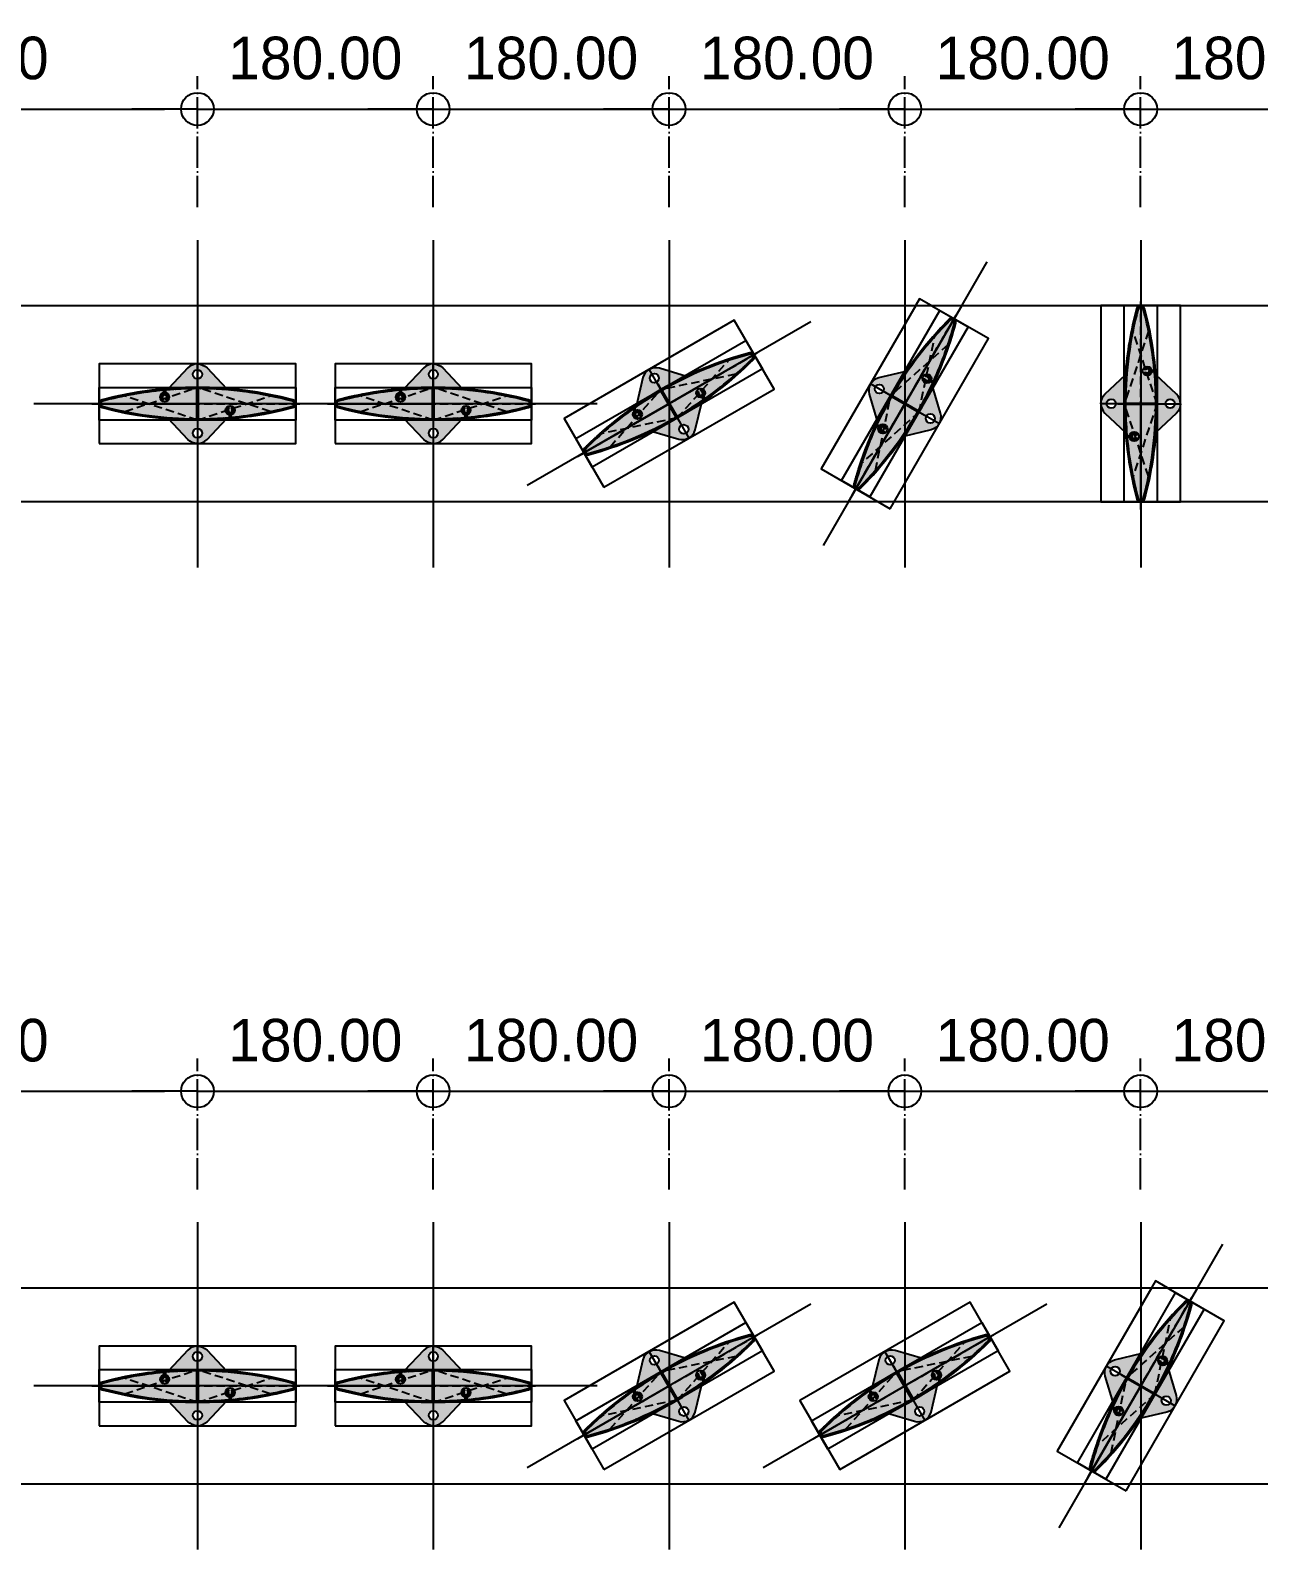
# Model space of a CAD drawing. Header units: millimetres. Extents: x -244126 to 368105, y -173968 to 259060.
# Drawn here: x 60187 to 61125, y 63640 to 64800 of the extents above; entities that cross this region are included whole.
import ezdxf

# ---------------------------------------------------------------- set-up
doc = ezdxf.new("R2010")
doc.units = ezdxf.units.MM
doc.header["$MEASUREMENT"] = 0
for name, pattern in [('ACAD_ISO04W100', [30, 24, -3, 0, -3]), ('CENTER', [2, 1.25, -0.25, 0.25, -0.25]), ('HIDDEN', [9.525, 6.35, -3.175])]:
    doc.linetypes.add(name, pattern=pattern)
for name, color, linetype in [('000 - D I M', 6, 'Continuous'), ('000 - GRID', 8, 'CENTER'), ('000 - H A T C H', 8, 'Continuous'), ('000 - H I D D E N', 7, 'Continuous'), ('000 - SYMBOL CON', 1, 'Continuous'), ('000 - WIPEOUT', 250, 'Continuous'), ('001 - ASCESSORIES', 1, 'Continuous'), ('002 - STRUCTURAL STEEL', 4, 'Continuous'), ('A03_SUN LOUVER', 7, 'Continuous')]:
    doc.layers.add(name, color=color, linetype=linetype)
doc.styles.add('CORDIA', font='cordia.shx')
doc.styles.add('TA', font='Cordia New.ttf', dxfattribs={"height": 4.5})
doc.dimstyles.new('DIM C-C', dxfattribs={"dimtxt": 0.18, "dimasz": 0.1, "dimexe": 0.1, "dimexo": 0.1, "dimgap": 0.09, "dimtad": 1, "dimtoh": 1, "dimzin": 0, "dimdsep": 46, "dimtxsty": 'CORDIA', "dimblk": 'ORIGIN', "dimcen": 0.1, "dimdle": 0.1, "dimclrd": 40, "dimclre": 140, "dimclrt": 3, "dimadec": 0, "dimazin": 0, "dimtfac": 1, "dimtix": 1, "dimtmove": 2, "dimatfit": 3, "dimfxl": 1, "dimtolj": 1, "dimtzin": 0, "dimarcsym": 0})

# ---------------------------------------------------------------- blocks, each defined once
blk = doc.blocks.new('*U903')
at = {"color": 0}
blk.add_wipeout([(-75, 3420), (75, 3420), (75, 0), (-75, 0)], dxfattribs=at).dxf.layer = '000 - WIPEOUT'
at = {"layer": '002 - STRUCTURAL STEEL', "color": 0, "linetype": 'ByBlock'}
blk.add_lwpolyline([(-75, 3420), (75, 3420), (75, 0), (-75, 0)], close=True, dxfattribs=at)
blk = doc.blocks.new('*U906')
at = {"color": 0}
blk.add_wipeout([(-75, 4320), (75, 4320), (75, 0), (-75, 0)], dxfattribs=at).dxf.layer = '000 - WIPEOUT'
at = {"layer": '002 - STRUCTURAL STEEL', "color": 0, "linetype": 'ByBlock'}
blk.add_lwpolyline([(-75, 4320), (75, 4320), (75, 0), (-75, 0)], close=True, dxfattribs=at)
blk = doc.blocks.new('000 - ASSCESSORIES_FAMELINE_AL.END_CAP_FOR_AF_150_TOP_VIEW')
at = {"layer": '000 - H A T C H'}
h = blk.add_hatch(dxfattribs=at)
h.set_pattern_fill('DOTS', color=8, scale=20)
h.set_pattern_definition([(0, (-55991.9054, -45153.6776), (0.625, 1.25), [0, -1.25])])
h.paths.add_polyline_path([(-22.1, 11.6, 0.045886), (-72.8, 2.9, 0.339294), (-75, 0), (0, 0), (0, 19, -0.414214), (-3.5, 22.5, -0.414214), (0, 26), (0, 30.4, 0.18442), (-7.3, 27.3)])
h.paths.add_polyline_path([(-21.5, 5, -1), (-28.5, 5, -1)], flags=16)
h.paths.add_polyline_path([(75, 0, 0.339294), (72.8, 2.9, 0.045886), (22.1, 11.6), (7.3, 27.3, 0.18442), (0, 30.4), (0, 26, -0.414214), (3.5, 22.5, -0.414214), (0, 19), (0, 0)])
h.paths.add_polyline_path([(-7.3, -27.3, 0.18442), (0, -30.4), (0, -26, -0.414214), (-3.5, -22.5, -0.414214), (0, -19), (0, 0), (-75, 0, 0.339294), (-72.8, -2.9, 0.045886), (-22.1, -11.6)])
h.paths.add_polyline_path([(0, -19, -0.414214), (3.5, -22.5, -0.414214), (0, -26), (0, -30.4, 0.18442), (7.3, -27.3), (22.1, -11.6, 0.045886), (72.8, -2.9, 0.339294), (75, 0), (0, 0)])
h.paths.add_polyline_path([(21.5, -5, -1), (28.5, -5, -1)], flags=16)
at = {"color": 250}
blk.add_lwpolyline([(-75, -30.4), (75, -30.4), (75, 30.4), (-75, 30.4)], close=True, dxfattribs=at)
at = {"layer": '000 - SYMBOL CON', "color": 250}
for p, q in [((0, 0), (0, 30.4)), ((0, 0), (0, 30.4)), ((-75, 0), (0, 0)), ((-75, 0), (0, 0)), ((75, 0), (0, 0)), ((0, 0), (0, -30.4)), ((75, 0), (0, 0)), ((0, 0), (0, -30.4))]:
    blk.add_line(p, q, dxfattribs=at)
at = {"layer": '001 - ASCESSORIES', "color": 0}
for points in [[(0, 30.4, 0.18442), (-7.3, 27.3), (-22.1, 11.6, 0.045886), (-72.8, 2.9, 0.339294), (-75, 0)], [(0, 30.4, -0.18442), (7.3, 27.3), (22.1, 11.6, -0.045886), (72.8, 2.9, -0.339294), (75, 0)], [(0, -30.4, -0.18442), (-7.3, -27.3), (-22.1, -11.6, -0.045886), (-72.8, -2.9, -0.339294), (-75, 0)], [(0, -30.4, 0.18442), (7.3, -27.3), (22.1, -11.6, 0.045886), (72.8, -2.9, 0.339294), (75, 0)]]:
    blk.add_lwpolyline(points, format="xyb", dxfattribs=at)
for centre in [(0, 22.5), (-25, 5), (25, -5), (0, -22.5)]:
    blk.add_circle(centre, 3.5, dxfattribs=at)
blk = doc.blocks.new('000 - FAMELINE_AL.SUN_LV_AF_150_CUT_VIEW')
at = {"layer": '000 - H A T C H'}
h = blk.add_hatch(dxfattribs=at)
h.set_pattern_fill('ANSI32', color=256, scale=0.1)
h.set_pattern_definition([(45, (-10310.8226, 5765.5874), (-0.67351921, 0.67351921), []), (45, (-10310.3736, 5765.5874), (-0.67351921, 0.67351921), [])])
edge = h.paths.add_edge_path(flags=16)
edge.add_arc((-0.8, -11.2), 0.3, 269.8359, 360)
edge.add_line((-0.5, -11.2), (-0.5, 11.2))
edge.add_arc((-0.8, 11.2), 0.3, 0, 90.1641)
edge.add_arc((0, -268.1), 279.6, 90.1641, 94.9125)
edge.add_arc((-23.9, 10), 0.5, 94.9125, 180)
edge.add_line((-24.4, 10), (-24.4, 8.2))
edge.add_arc((-23.9, 8.2), 0.5, 180, 250.8308)
edge.add_arc((-25, 5), 2.85, -44.534, 70.8308, ccw=False)
edge.add_arc((-23.4, 3.4), 0.6, 135.466, 315.466, ccw=False)
edge.add_arc((-25, 5), 1.65, 315.466, 584.534)
edge.add_arc((-26.6, 3.4), 0.6, -135.466, 44.534, ccw=False)
edge.add_arc((-25, 5), 2.85, 109.1692, 224.534, ccw=False)
edge.add_arc((-26.1, 8.2), 0.5, 289.1692, 360)
edge.add_line((-25.6, 8.2), (-25.6, 9.8))
edge.add_arc((-26.1, 9.8), 0.5, 0, 95.366)
edge.add_arc((0, -268.1), 279.6, 95.366, 105.0329)
edge.add_arc((-72, 0), 2, 105.0329, 254.9671)
edge.add_arc((0, 268.1), 279.6, 254.9671, 269.8359)
edge = h.paths.add_edge_path(flags=16)
edge.add_arc((23.9, -8.2), 0.5, 0, 70.8308)
edge.add_arc((25, -5), 2.85, 135.466, 250.8308, ccw=False)
edge.add_arc((23.4, -3.4), 0.6, -44.534, 135.466, ccw=False)
edge.add_arc((25, -5), 1.65, 135.466, 404.534)
edge.add_arc((26.6, -3.4), 0.6, 44.534, 224.534, ccw=False)
edge.add_arc((25, -5), 2.85, -70.8308, 44.534, ccw=False)
edge.add_arc((26.1, -8.2), 0.5, 109.1692, 180)
edge.add_line((25.6, -8.2), (25.6, -9.8))
edge.add_arc((26.1, -9.8), 0.5, 180, 275.366)
edge.add_arc((0, 268.1), 279.6, 275.366, 285.0329)
edge.add_arc((72, 0), 2, 285.0329, 434.9671)
edge.add_arc((0, -268.1), 279.6, 74.9671, 89.8359)
edge.add_arc((0.8, 11.2), 0.3, 89.8359, 180)
edge.add_line((0.5, 11.2), (0.5, -11.2))
edge.add_arc((0.8, -11.2), 0.3, 180, 270.1641)
edge.add_arc((0, 268.1), 279.6, 270.1641, 274.9125)
edge.add_arc((23.9, -10), 0.5, 274.9125, 360)
edge.add_line((24.4, -10), (24.4, -8.2))
edge = h.paths.add_edge_path()
edge.add_arc((72, 0), 3, 285.0329, 434.9671)
edge.add_arc((0, -268.1), 280.6, 74.9671, 105.0329)
edge.add_arc((-72, 0), 3, 105.0329, 254.9671)
edge.add_arc((0, 268.1), 280.6, 254.9671, 285.0329)
edge = h.paths.add_edge_path(flags=16)
edge.add_line((-0.5, 0), (0.5, 0))
h = blk.add_hatch(color=250, dxfattribs=at)
h.dxf.hatch_style = 1
edge = h.paths.add_edge_path()
edge.add_arc((72, 0), 3, 285.0329, 434.9671)
edge.add_arc((0, -268.1), 280.6, 74.9671, 105.0329)
edge.add_arc((-72, 0), 3, 105.0329, 254.9671)
edge.add_arc((0, 268.1), 280.6, 254.9671, 285.0329)
at = {"layer": '000 - H I D D E N', "color": 8, "linetype": 'HIDDEN'}
for p, q in [((-55.4, -6), (0, 12.5)), ((55.4, -6), (0, 12.5)), ((0, -12.5), (-55.6, 5.9)), ((0, -12.5), (55.6, 5.9))]:
    blk.add_line(p, q, dxfattribs=at)
at = {"layer": '000 - H I D D E N', "color": 250, "linetype": 'HIDDEN'}
for p, q in [((0, 17.4), (0, -17.4)), ((-80.7, 0), (80.7, 0))]:
    blk.add_line(p, q, dxfattribs=at)
at = {"layer": 'A03_SUN LOUVER', "color": 0}
blk.add_line((-0.5, 0), (0.5, 0), dxfattribs=at)
for points in [[(72.8, -2.9, 0.766871), (72.8, 2.9, 0.131944), (-72.8, 2.9, 0.766871), (-72.8, -2.9, 0.131944)], [(-0.8, -11.5, 0.415053), (-0.5, -11.2), (-0.5, 11.2, 0.415053), (-0.8, 11.5, 0.020722), (-23.9, 10.5, 0.389318), (-24.4, 10), (-24.4, 8.2, 0.319289), (-24.1, 7.7, -0.550692), (-23, 3, -1), (-23.8, 3.8, 2.386714), (-26.2, 3.8, -1), (-27, 3, -0.550692), (-25.9, 7.7, 0.319289), (-25.6, 8.2), (-25.6, 9.8, 0.441918), (-26.1, 10.3, 0.042205), (-72.5, 1.9, 0.766871), (-72.5, -1.9, 0.064968)], [(24.4, -8.2, 0.319289), (24.1, -7.7, -0.550692), (23, -3, -1), (23.8, -3.8, 2.386714), (26.2, -3.8, -1), (27, -3, -0.550692), (25.9, -7.7, 0.319289), (25.6, -8.2), (25.6, -9.8, 0.441918), (26.1, -10.3, 0.042205), (72.5, -1.9, 0.766871), (72.5, 1.9, 0.064968), (0.8, 11.5, 0.415053), (0.5, 11.2), (0.5, -11.2, 0.415053), (0.8, -11.5, 0.020722), (23.9, -10.5, 0.389318), (24.4, -10)]]:
    blk.add_lwpolyline(points, format="xyb", close=True, dxfattribs=at)
at = {"layer": 'Defpoints', "color": 250}
blk.add_lwpolyline([(75, -12.5), (-75, -12.5), (-75, 12.5), (75, 12.5)], close=True, dxfattribs=at)
blk = doc.blocks.new('*U894')
at = {"color": 3}
blk.add_point((0, -150), dxfattribs=at)
at = {"layer": '000 - GRID', "color": 0, "linetype": 'ByBlock'}
blk.add_line((0, 50), (0, -200), dxfattribs=at)
at = {"layer": '000 - GRID', "color": 0}
blk.add_point((0, 0), dxfattribs=at)
at = {"style": 'TA', "flags": 1}
blk.add_attdef('LOCATION', (6, 6), '', height=4.5, dxfattribs=at)
blk = doc.blocks.new('*U1624')
at = {"layer": '000 - GRID', "linetype": 'ByBlock', "rotation": 270}
blk.add_blockref('*U894', (75, 0), dxfattribs=at)
at = {"layer": '001 - ASCESSORIES', "color": 1}
blk.add_blockref('000 - ASSCESSORIES_FAMELINE_AL.END_CAP_FOR_AF_150_TOP_VIEW', (0, 0), dxfattribs=at)
at = {"layer": 'A03_SUN LOUVER', "color": 0}
blk.add_blockref('000 - FAMELINE_AL.SUN_LV_AF_150_CUT_VIEW', (0, 0), dxfattribs=at)
blk = doc.blocks.new('_Origin')
at = {"color": 0, "linetype": 'ByBlock', "lineweight": -2}
blk.add_line((0, 0), (-1, 0), dxfattribs=at)
blk.add_circle((0, 0), 0.5, dxfattribs=at)
blk = doc.blocks.new('*D2080')
at = {"layer": '000 - D I M', "color": 140, "linetype": 'ACAD_ISO04W100', "lineweight": -2, "transparency": 16777216}
for p, q in [((59954.6, 64665.4), (59954.6, 64765.4)), ((60314.6, 64665.4), (60314.6, 64765.4))]:
    blk.add_line(p, q, dxfattribs=at)
at = {"layer": '000 - D I M', "color": 40, "lineweight": -2, "transparency": 16777216}
blk.add_line((59979.6, 64740.4), (60289.6, 64740.4), dxfattribs=at)
at = {"layer": 'Defpoints', "color": 0, "transparency": 16777216}
for p in [(60314.6, 64740.4), (59954.6, 64640.4), (60314.6, 64640.4)]:
    blk.add_point(p, dxfattribs=at)
at = {"layer": '000 - D I M', "color": 40, "lineweight": -2, "transparency": 16777216, "xscale": 25, "yscale": 25, "zscale": 25, "rotation": 180}
blk.add_blockref('_Origin', (59954.6, 64740.4), dxfattribs=at)
at = {"layer": '000 - D I M', "color": 40, "lineweight": -2, "transparency": 16777216, "xscale": 25, "yscale": 25, "zscale": 25}
blk.add_blockref('_Origin', (60314.6, 64740.4), dxfattribs=at)
at = {"layer": '000 - D I M', "color": 3, "transparency": 16777216, "insert": (60134.6, 64779.2), "char_height": 32.5, "attachment_point": 5, "style": 'CORDIA'}
blk.add_mtext('\\A1;360.00', dxfattribs=at)
blk = doc.blocks.new('*D2081')
at = {"layer": '000 - D I M', "color": 140, "linetype": 'ACAD_ISO04W100', "lineweight": -2, "transparency": 16777216}
for p, q in [((60314.6, 64665.4), (60314.6, 64765.4)), ((60494.6, 64665.4), (60494.6, 64765.4))]:
    blk.add_line(p, q, dxfattribs=at)
at = {"layer": '000 - D I M', "color": 40, "lineweight": -2, "transparency": 16777216}
for p, q in [((60289.6, 64740.4), (60264.6, 64740.4)), ((60314.6, 64740.4), (60494.6, 64740.4)), ((60519.6, 64740.4), (60544.6, 64740.4))]:
    blk.add_line(p, q, dxfattribs=at)
at = {"layer": 'Defpoints', "color": 0, "transparency": 16777216}
for p in [(60494.6, 64740.4), (60314.6, 64640.4), (60494.6, 64640.4)]:
    blk.add_point(p, dxfattribs=at)
at = {"layer": '000 - D I M', "color": 40, "lineweight": -2, "transparency": 16777216, "xscale": 25, "yscale": 25, "zscale": 25}
blk.add_blockref('_Origin', (60314.6, 64740.4), dxfattribs=at)
at = {"layer": '000 - D I M', "color": 40, "lineweight": -2, "transparency": 16777216, "xscale": 25, "yscale": 25, "zscale": 25, "rotation": 180}
blk.add_blockref('_Origin', (60494.6, 64740.4), dxfattribs=at)
at = {"layer": '000 - D I M', "color": 3, "transparency": 16777216, "insert": (60404.6, 64779.2), "char_height": 32.5, "attachment_point": 5, "style": 'CORDIA'}
blk.add_mtext('\\A1;180.00', dxfattribs=at)
blk = doc.blocks.new('*D2082')
at = {"layer": '000 - D I M', "color": 140, "linetype": 'ACAD_ISO04W100', "lineweight": -2, "transparency": 16777216}
for p, q in [((60494.6, 64665.4), (60494.6, 64765.4)), ((60674.6, 64665.4), (60674.6, 64765.4))]:
    blk.add_line(p, q, dxfattribs=at)
at = {"layer": '000 - D I M', "color": 40, "lineweight": -2, "transparency": 16777216}
for p, q in [((60469.6, 64740.4), (60444.6, 64740.4)), ((60494.6, 64740.4), (60674.6, 64740.4)), ((60699.6, 64740.4), (60724.6, 64740.4))]:
    blk.add_line(p, q, dxfattribs=at)
at = {"layer": 'Defpoints', "color": 0, "transparency": 16777216}
for p in [(60674.6, 64740.4), (60494.6, 64640.4), (60674.6, 64640.4)]:
    blk.add_point(p, dxfattribs=at)
at = {"layer": '000 - D I M', "color": 40, "lineweight": -2, "transparency": 16777216, "xscale": 25, "yscale": 25, "zscale": 25}
blk.add_blockref('_Origin', (60494.6, 64740.4), dxfattribs=at)
at = {"layer": '000 - D I M', "color": 40, "lineweight": -2, "transparency": 16777216, "xscale": 25, "yscale": 25, "zscale": 25, "rotation": 180}
blk.add_blockref('_Origin', (60674.6, 64740.4), dxfattribs=at)
at = {"layer": '000 - D I M', "color": 3, "transparency": 16777216, "insert": (60584.6, 64779.2), "char_height": 32.5, "attachment_point": 5, "style": 'CORDIA'}
blk.add_mtext('\\A1;180.00', dxfattribs=at)
blk = doc.blocks.new('*D2083')
at = {"layer": '000 - D I M', "color": 140, "linetype": 'ACAD_ISO04W100', "lineweight": -2, "transparency": 16777216}
for p, q in [((60674.6, 64665.4), (60674.6, 64765.4)), ((60854.6, 64665.4), (60854.6, 64765.4))]:
    blk.add_line(p, q, dxfattribs=at)
at = {"layer": '000 - D I M', "color": 40, "lineweight": -2, "transparency": 16777216}
for p, q in [((60649.6, 64740.4), (60624.6, 64740.4)), ((60674.6, 64740.4), (60854.6, 64740.4)), ((60879.6, 64740.4), (60904.6, 64740.4))]:
    blk.add_line(p, q, dxfattribs=at)
at = {"layer": 'Defpoints', "color": 0, "transparency": 16777216}
for p in [(60854.6, 64740.4), (60674.6, 64640.4), (60854.6, 64640.4)]:
    blk.add_point(p, dxfattribs=at)
at = {"layer": '000 - D I M', "color": 40, "lineweight": -2, "transparency": 16777216, "xscale": 25, "yscale": 25, "zscale": 25}
blk.add_blockref('_Origin', (60674.6, 64740.4), dxfattribs=at)
at = {"layer": '000 - D I M', "color": 40, "lineweight": -2, "transparency": 16777216, "xscale": 25, "yscale": 25, "zscale": 25, "rotation": 180}
blk.add_blockref('_Origin', (60854.6, 64740.4), dxfattribs=at)
at = {"layer": '000 - D I M', "color": 3, "transparency": 16777216, "insert": (60764.6, 64779.2), "char_height": 32.5, "attachment_point": 5, "style": 'CORDIA'}
blk.add_mtext('\\A1;180.00', dxfattribs=at)
blk = doc.blocks.new('*D2084')
at = {"layer": '000 - D I M', "color": 140, "linetype": 'ACAD_ISO04W100', "lineweight": -2, "transparency": 16777216}
for p, q in [((60854.6, 64665.4), (60854.6, 64765.4)), ((61034.6, 64665.4), (61034.6, 64765.4))]:
    blk.add_line(p, q, dxfattribs=at)
at = {"layer": '000 - D I M', "color": 40, "lineweight": -2, "transparency": 16777216}
for p, q in [((60829.6, 64740.4), (60804.6, 64740.4)), ((60854.6, 64740.4), (61034.6, 64740.4)), ((61059.6, 64740.4), (61084.6, 64740.4))]:
    blk.add_line(p, q, dxfattribs=at)
at = {"layer": 'Defpoints', "color": 0, "transparency": 16777216}
for p in [(61034.6, 64740.4), (60854.6, 64640.4), (61034.6, 64640.4)]:
    blk.add_point(p, dxfattribs=at)
at = {"layer": '000 - D I M', "color": 40, "lineweight": -2, "transparency": 16777216, "xscale": 25, "yscale": 25, "zscale": 25}
blk.add_blockref('_Origin', (60854.6, 64740.4), dxfattribs=at)
at = {"layer": '000 - D I M', "color": 40, "lineweight": -2, "transparency": 16777216, "xscale": 25, "yscale": 25, "zscale": 25, "rotation": 180}
blk.add_blockref('_Origin', (61034.6, 64740.4), dxfattribs=at)
at = {"layer": '000 - D I M', "color": 3, "transparency": 16777216, "insert": (60944.6, 64779.2), "char_height": 32.5, "attachment_point": 5, "style": 'CORDIA'}
blk.add_mtext('\\A1;180.00', dxfattribs=at)
blk = doc.blocks.new('*D2101')
at = {"layer": '000 - D I M', "color": 140, "linetype": 'ACAD_ISO04W100', "lineweight": -2, "transparency": 16777216}
for p, q in [((61034.6, 64665.4), (61034.6, 64765.4)), ((61214.6, 64665.4), (61214.6, 64765.4))]:
    blk.add_line(p, q, dxfattribs=at)
at = {"layer": '000 - D I M', "color": 40, "lineweight": -2, "transparency": 16777216}
for p, q in [((61009.6, 64740.4), (60984.6, 64740.4)), ((61034.6, 64740.4), (61214.6, 64740.4)), ((61239.6, 64740.4), (61264.6, 64740.4))]:
    blk.add_line(p, q, dxfattribs=at)
at = {"layer": 'Defpoints', "color": 0, "transparency": 16777216}
for p in [(61214.6, 64740.4), (61034.6, 64640.4), (61214.6, 64640.4)]:
    blk.add_point(p, dxfattribs=at)
at = {"layer": '000 - D I M', "color": 40, "lineweight": -2, "transparency": 16777216, "xscale": 25, "yscale": 25, "zscale": 25}
blk.add_blockref('_Origin', (61034.6, 64740.4), dxfattribs=at)
at = {"layer": '000 - D I M', "color": 40, "lineweight": -2, "transparency": 16777216, "xscale": 25, "yscale": 25, "zscale": 25, "rotation": 180}
blk.add_blockref('_Origin', (61214.6, 64740.4), dxfattribs=at)
at = {"layer": '000 - D I M', "color": 3, "transparency": 16777216, "insert": (61124.6, 64779.2), "char_height": 32.5, "attachment_point": 5, "style": 'CORDIA'}
blk.add_mtext('\\A1;180.00', dxfattribs=at)
blk = doc.blocks.new('*D2090')
at = {"layer": '000 - D I M', "color": 140, "linetype": 'ACAD_ISO04W100', "lineweight": -2, "transparency": 16777216}
for p, q in [((59954.6, 63915.4), (59954.6, 64015.4)), ((60314.6, 63915.4), (60314.6, 64015.4))]:
    blk.add_line(p, q, dxfattribs=at)
at = {"layer": '000 - D I M', "color": 40, "lineweight": -2, "transparency": 16777216}
blk.add_line((59979.6, 63990.4), (60289.6, 63990.4), dxfattribs=at)
at = {"layer": 'Defpoints', "color": 0, "transparency": 16777216}
for p in [(60314.6, 63990.4), (59954.6, 63890.4), (60314.6, 63890.4)]:
    blk.add_point(p, dxfattribs=at)
at = {"layer": '000 - D I M', "color": 40, "lineweight": -2, "transparency": 16777216, "xscale": 25, "yscale": 25, "zscale": 25, "rotation": 180}
blk.add_blockref('_Origin', (59954.6, 63990.4), dxfattribs=at)
at = {"layer": '000 - D I M', "color": 40, "lineweight": -2, "transparency": 16777216, "xscale": 25, "yscale": 25, "zscale": 25}
blk.add_blockref('_Origin', (60314.6, 63990.4), dxfattribs=at)
at = {"layer": '000 - D I M', "color": 3, "transparency": 16777216, "insert": (60134.6, 64029.2), "char_height": 32.5, "attachment_point": 5, "style": 'CORDIA'}
blk.add_mtext('\\A1;360.00', dxfattribs=at)
blk = doc.blocks.new('*D2091')
at = {"layer": '000 - D I M', "color": 140, "linetype": 'ACAD_ISO04W100', "lineweight": -2, "transparency": 16777216}
for p, q in [((60314.6, 63915.4), (60314.6, 64015.4)), ((60494.6, 63915.4), (60494.6, 64015.4))]:
    blk.add_line(p, q, dxfattribs=at)
at = {"layer": '000 - D I M', "color": 40, "lineweight": -2, "transparency": 16777216}
for p, q in [((60289.6, 63990.4), (60264.6, 63990.4)), ((60314.6, 63990.4), (60494.6, 63990.4)), ((60519.6, 63990.4), (60544.6, 63990.4))]:
    blk.add_line(p, q, dxfattribs=at)
at = {"layer": 'Defpoints', "color": 0, "transparency": 16777216}
for p in [(60494.6, 63990.4), (60314.6, 63890.4), (60494.6, 63890.4)]:
    blk.add_point(p, dxfattribs=at)
at = {"layer": '000 - D I M', "color": 40, "lineweight": -2, "transparency": 16777216, "xscale": 25, "yscale": 25, "zscale": 25}
blk.add_blockref('_Origin', (60314.6, 63990.4), dxfattribs=at)
at = {"layer": '000 - D I M', "color": 40, "lineweight": -2, "transparency": 16777216, "xscale": 25, "yscale": 25, "zscale": 25, "rotation": 180}
blk.add_blockref('_Origin', (60494.6, 63990.4), dxfattribs=at)
at = {"layer": '000 - D I M', "color": 3, "transparency": 16777216, "insert": (60404.6, 64029.2), "char_height": 32.5, "attachment_point": 5, "style": 'CORDIA'}
blk.add_mtext('\\A1;180.00', dxfattribs=at)
blk = doc.blocks.new('*D2092')
at = {"layer": '000 - D I M', "color": 140, "linetype": 'ACAD_ISO04W100', "lineweight": -2, "transparency": 16777216}
for p, q in [((60494.6, 63915.4), (60494.6, 64015.4)), ((60674.6, 63915.4), (60674.6, 64015.4))]:
    blk.add_line(p, q, dxfattribs=at)
at = {"layer": '000 - D I M', "color": 40, "lineweight": -2, "transparency": 16777216}
for p, q in [((60469.6, 63990.4), (60444.6, 63990.4)), ((60494.6, 63990.4), (60674.6, 63990.4)), ((60699.6, 63990.4), (60724.6, 63990.4))]:
    blk.add_line(p, q, dxfattribs=at)
at = {"layer": 'Defpoints', "color": 0, "transparency": 16777216}
for p in [(60674.6, 63990.4), (60494.6, 63890.4), (60674.6, 63890.4)]:
    blk.add_point(p, dxfattribs=at)
at = {"layer": '000 - D I M', "color": 40, "lineweight": -2, "transparency": 16777216, "xscale": 25, "yscale": 25, "zscale": 25}
blk.add_blockref('_Origin', (60494.6, 63990.4), dxfattribs=at)
at = {"layer": '000 - D I M', "color": 40, "lineweight": -2, "transparency": 16777216, "xscale": 25, "yscale": 25, "zscale": 25, "rotation": 180}
blk.add_blockref('_Origin', (60674.6, 63990.4), dxfattribs=at)
at = {"layer": '000 - D I M', "color": 3, "transparency": 16777216, "insert": (60584.6, 64029.2), "char_height": 32.5, "attachment_point": 5, "style": 'CORDIA'}
blk.add_mtext('\\A1;180.00', dxfattribs=at)
blk = doc.blocks.new('*D2093')
at = {"layer": '000 - D I M', "color": 140, "linetype": 'ACAD_ISO04W100', "lineweight": -2, "transparency": 16777216}
for p, q in [((60674.6, 63915.4), (60674.6, 64015.4)), ((60854.6, 63915.4), (60854.6, 64015.4))]:
    blk.add_line(p, q, dxfattribs=at)
at = {"layer": '000 - D I M', "color": 40, "lineweight": -2, "transparency": 16777216}
for p, q in [((60649.6, 63990.4), (60624.6, 63990.4)), ((60674.6, 63990.4), (60854.6, 63990.4)), ((60879.6, 63990.4), (60904.6, 63990.4))]:
    blk.add_line(p, q, dxfattribs=at)
at = {"layer": 'Defpoints', "color": 0, "transparency": 16777216}
for p in [(60854.6, 63990.4), (60674.6, 63890.4), (60854.6, 63890.4)]:
    blk.add_point(p, dxfattribs=at)
at = {"layer": '000 - D I M', "color": 40, "lineweight": -2, "transparency": 16777216, "xscale": 25, "yscale": 25, "zscale": 25}
blk.add_blockref('_Origin', (60674.6, 63990.4), dxfattribs=at)
at = {"layer": '000 - D I M', "color": 40, "lineweight": -2, "transparency": 16777216, "xscale": 25, "yscale": 25, "zscale": 25, "rotation": 180}
blk.add_blockref('_Origin', (60854.6, 63990.4), dxfattribs=at)
at = {"layer": '000 - D I M', "color": 3, "transparency": 16777216, "insert": (60764.6, 64029.2), "char_height": 32.5, "attachment_point": 5, "style": 'CORDIA'}
blk.add_mtext('\\A1;180.00', dxfattribs=at)
blk = doc.blocks.new('*D2094')
at = {"layer": '000 - D I M', "color": 140, "linetype": 'ACAD_ISO04W100', "lineweight": -2, "transparency": 16777216}
for p, q in [((60854.6, 63915.4), (60854.6, 64015.4)), ((61034.6, 63915.4), (61034.6, 64015.4))]:
    blk.add_line(p, q, dxfattribs=at)
at = {"layer": '000 - D I M', "color": 40, "lineweight": -2, "transparency": 16777216}
for p, q in [((60829.6, 63990.4), (60804.6, 63990.4)), ((60854.6, 63990.4), (61034.6, 63990.4)), ((61059.6, 63990.4), (61084.6, 63990.4))]:
    blk.add_line(p, q, dxfattribs=at)
at = {"layer": 'Defpoints', "color": 0, "transparency": 16777216}
for p in [(61034.6, 63990.4), (60854.6, 63890.4), (61034.6, 63890.4)]:
    blk.add_point(p, dxfattribs=at)
at = {"layer": '000 - D I M', "color": 40, "lineweight": -2, "transparency": 16777216, "xscale": 25, "yscale": 25, "zscale": 25}
blk.add_blockref('_Origin', (60854.6, 63990.4), dxfattribs=at)
at = {"layer": '000 - D I M', "color": 40, "lineweight": -2, "transparency": 16777216, "xscale": 25, "yscale": 25, "zscale": 25, "rotation": 180}
blk.add_blockref('_Origin', (61034.6, 63990.4), dxfattribs=at)
at = {"layer": '000 - D I M', "color": 3, "transparency": 16777216, "insert": (60944.6, 64029.2), "char_height": 32.5, "attachment_point": 5, "style": 'CORDIA'}
blk.add_mtext('\\A1;180.00', dxfattribs=at)
blk = doc.blocks.new('*D2095')
at = {"layer": '000 - D I M', "color": 140, "linetype": 'ACAD_ISO04W100', "lineweight": -2, "transparency": 16777216}
for p, q in [((61034.6, 63915.4), (61034.6, 64015.4)), ((61214.6, 63915.4), (61214.6, 64015.4))]:
    blk.add_line(p, q, dxfattribs=at)
at = {"layer": '000 - D I M', "color": 40, "lineweight": -2, "transparency": 16777216}
for p, q in [((61009.6, 63990.4), (60984.6, 63990.4)), ((61034.6, 63990.4), (61214.6, 63990.4)), ((61239.6, 63990.4), (61264.6, 63990.4))]:
    blk.add_line(p, q, dxfattribs=at)
at = {"layer": 'Defpoints', "color": 0, "transparency": 16777216}
for p in [(61214.6, 63990.4), (61034.6, 63890.4), (61214.6, 63890.4)]:
    blk.add_point(p, dxfattribs=at)
at = {"layer": '000 - D I M', "color": 40, "lineweight": -2, "transparency": 16777216, "xscale": 25, "yscale": 25, "zscale": 25}
blk.add_blockref('_Origin', (61034.6, 63990.4), dxfattribs=at)
at = {"layer": '000 - D I M', "color": 40, "lineweight": -2, "transparency": 16777216, "xscale": 25, "yscale": 25, "zscale": 25, "rotation": 180}
blk.add_blockref('_Origin', (61214.6, 63990.4), dxfattribs=at)
at = {"layer": '000 - D I M', "color": 3, "transparency": 16777216, "insert": (61124.6, 64029.2), "char_height": 32.5, "attachment_point": 5, "style": 'CORDIA'}
blk.add_mtext('\\A1;180.00', dxfattribs=at)

msp = doc.modelspace()

# ---------------------------------------------------------------- block references
at = {"color": 3, "rotation": 270}
for name, p in [('*U903', (59414.63716, 64515.40292)), ('*U906', (59414.63716, 63765.40292))]:
    msp.add_blockref(name, p, dxfattribs=at)

# ---------------------------------------------------------------- dimensions: what is measured, and where the dimension line sits
at = {"layer": '000 - D I M', "color": 3}
for base, p1, p2, picture, middle in [((60314.63716, 64740.40292), (59954.63716, 64640.40292), (60314.63716, 64640.40292), '*D2080', (60134.63716, 64779.15292)), ((60494.63716, 64740.40292), (60314.63716, 64640.40292), (60494.63716, 64640.40292), '*D2081', (60404.63716, 64779.15292)), ((60674.63716, 64740.40292), (60494.63716, 64640.40292), (60674.63716, 64640.40292), '*D2082', (60584.63716, 64779.15292)), ((60854.63716, 64740.40292), (60674.63716, 64640.40292), (60854.63716, 64640.40292), '*D2083', (60764.63716, 64779.15292)), ((61034.63716, 64740.40292), (60854.63716, 64640.40292), (61034.63716, 64640.40292), '*D2084', (60944.63716, 64779.15292)), ((61214.63716, 64740.40292), (61034.63716, 64640.40292), (61214.63716, 64640.40292), '*D2101', (61124.63716, 64779.15292)), ((60314.63716, 63990.40292), (59954.63716, 63890.40292), (60314.63716, 63890.40292), '*D2090', (60134.63716, 64029.15292)), ((60494.63716, 63990.40292), (60314.63716, 63890.40292), (60494.63716, 63890.40292), '*D2091', (60404.63716, 64029.15292)), ((60674.63716, 63990.40292), (60494.63716, 63890.40292), (60674.63716, 63890.40292), '*D2092', (60584.63716, 64029.15292)), ((60854.63716, 63990.40292), (60674.63716, 63890.40292), (60854.63716, 63890.40292), '*D2093', (60764.63716, 64029.15292)), ((61034.63716, 63990.40292), (60854.63716, 63890.40292), (61034.63716, 63890.40292), '*D2094', (60944.63716, 64029.15292)), ((61214.63716, 63990.40292), (61034.63716, 63890.40292), (61214.63716, 63890.40292), '*D2095', (61124.63716, 64029.15292))]:
    dim = msp.add_linear_dim(base=base, p1=p1, p2=p2, dimstyle='DIM C-C', override={"dimscale": 250, "dimtxt": 0.13}, dxfattribs=at)
    dim.commit()
    dim.dimension.update_dxf_attribs({"geometry": picture, "text_midpoint": middle})

# ---------------------------------------------------------------- next in the draw order: block references
at = {"color": 3}
for p, rotation in [((61034.63716, 64515.40292), 90), ((60854.63716, 64515.40292), 59.99999999999999), ((60674.63716, 64515.40292), 30), ((61034.63716, 63765.40292), 59.99999999999999), ((60674.63716, 63765.40292), 30), ((60854.63716, 63765.40292), 30)]:
    msp.add_blockref('*U1624', p, dxfattribs=dict(at, rotation=rotation))
for p in [(60314.63716, 64515.40292), (60494.63716, 64515.40292), (60314.63716, 63765.40292), (60494.63716, 63765.40292)]:
    msp.add_blockref('*U1624', p, dxfattribs=at)
at = {"layer": '000 - GRID', "linetype": 'ByBlock'}
for p in [(60314.63716, 64590.40292), (60494.63716, 64590.40292), (60674.63716, 64590.40292), (60854.63716, 64590.40292), (61034.63716, 64590.40292), (60314.63716, 63840.40292), (60494.63716, 63840.40292), (60674.63716, 63840.40292), (60854.63716, 63840.40292), (61034.63716, 63840.40292)]:
    msp.add_blockref('*U894', p, dxfattribs=at)

doc.saveas('drawing.dxf')
